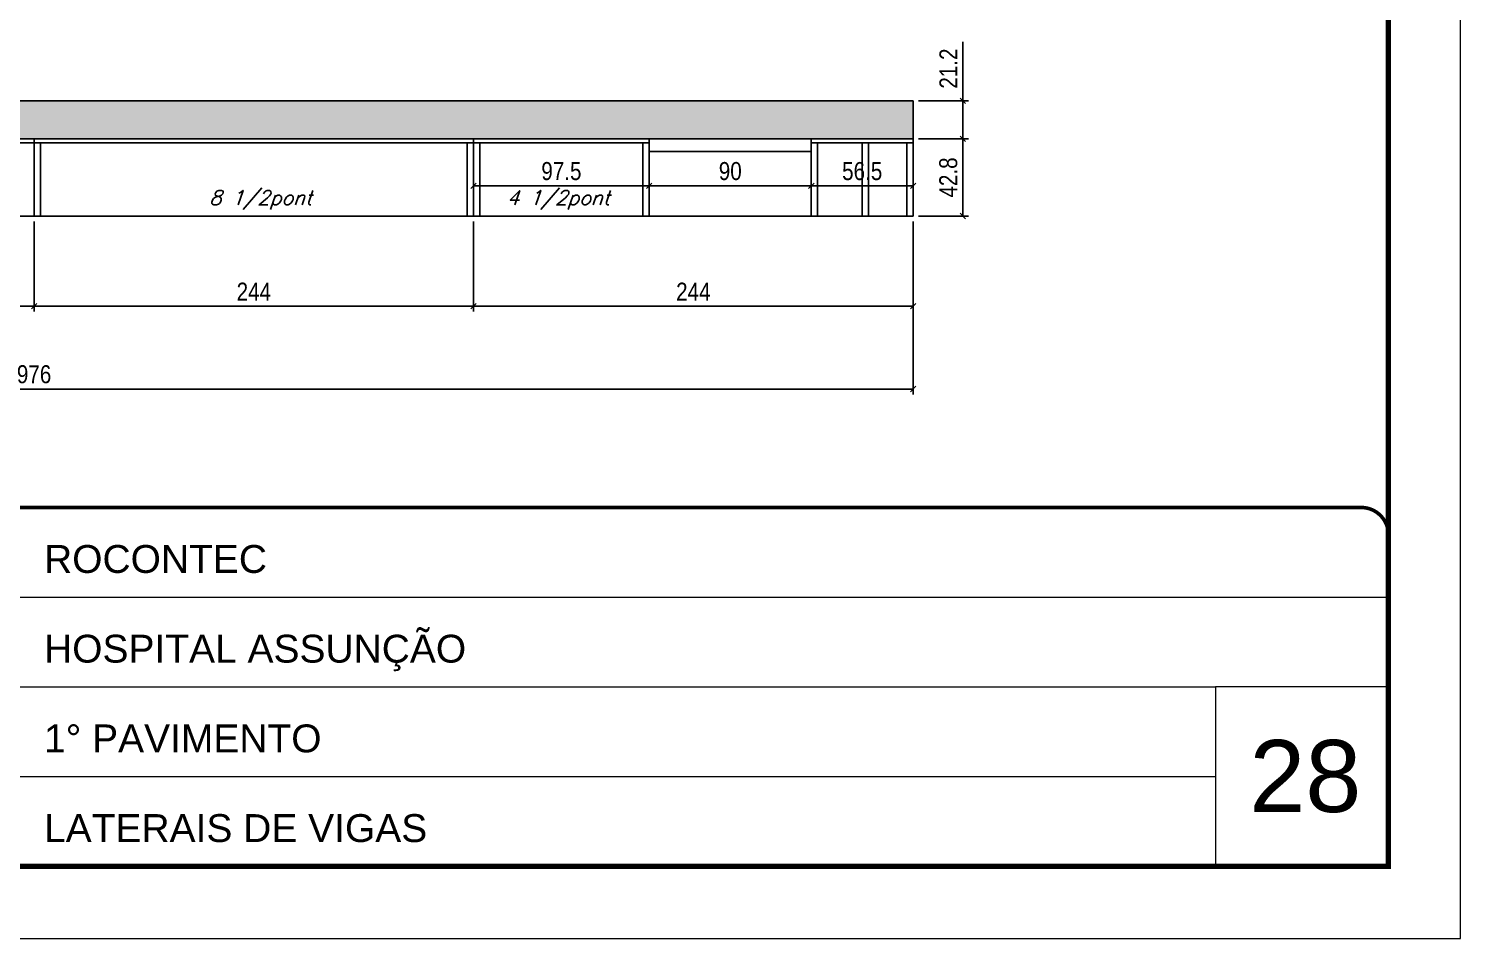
# Model space of a CAD drawing. Extents: x 137137 to 143418, y 10464 to 34486.
# Drawn here: x 142596 to 143391, y 26544 to 27049 of the extents above; entities that cross this region are included whole.
import ezdxf

# ---------------------------------------------------------------- set-up
doc = ezdxf.new("R2010")
doc.units = 0
doc.linetypes.add('CONTINUO', pattern=[0])
doc.linetypes.add('DASHED', pattern=[0.75, 0.5, -0.25])
for name, color, linetype, lineweight in [('CARIMBO', 255, 'Continuous', 9), ('Folhas', 255, 'Continuous', 9), ('SARRAFO DE PRESSAO', 251, 'DASHED', 9)]:
    doc.layers.add(name, color=color, linetype=linetype, lineweight=lineweight)
for name, color, linetype in [('COTA', 241, 'Continuous'), ('Painéis', 200, 'Continuous'), ('SARR_2.2x7', 40, 'Continuous'), ('SARR_3.5x7', 81, 'Continuous'), ('texto', 7, 'Continuous')]:
    doc.layers.add(name, color=color, linetype=linetype)
doc.styles.add('ARIAL', font='arial.ttf')
doc.styles.add('COTA TECNICA', font='techl___.ttf', dxfattribs={"height": 10})
doc.styles.add('Romans', font='romans.shx')
doc.dimstyles.new('PAINEL', dxfattribs={"dimtxt": 10, "dimasz": 3, "dimexe": 3, "dimexo": 3, "dimgap": 3, "dimtad": 1, "dimdec": 1, "dimzin": 12, "dimdsep": 46, "dimtxsty": 'COTA TECNICA', "dimblk1": 'OBLIQUE', "dimblk2": 'OBLIQUE', "dimsah": 1, "dimcen": 0.9, "dimclrd": 4, "dimclre": 4, "dimclrt": 240, "dimadec": 1, "dimazin": 3, "dimtfac": 1, "dimtdec": 1, "dimtmove": 0, "dimatfit": 3, "dimfxl": 1, "dimtolj": 1, "dimtzin": 12, "dimarcsym": 0})

# ---------------------------------------------------------------- blocks, each defined once
blk = doc.blocks.new('9999999999')
at = {"color": 30, "linetype": 'CONTINUO'}
for p, q in [((98564.56, 34379.64), (99583.98, 34379.64)), ((98564.56, 34329.83), (99487.98, 34329.83)), ((99583.98, 34329.83), (99487.98, 34329.83)), ((99487.98, 34329.83), (99487.98, 34230.21)), ((98564.56, 34280.02), (99487.98, 34280.02))]:
    blk.add_line(p, q, dxfattribs=at)
at = {"color": 30, "linetype": 'CONTINUO', "const_width": 2}
blk.add_lwpolyline([(99583.98, 34230.21), (99583.98, 34414.45, 0.414214), (99568.98, 34429.45), (98228.98, 34429.45, 0.414214), (98213.98, 34414.45), (98213.98, 34245.21, 0.414214), (98228.98, 34230.21), (99583.98, 34230.21)], format="xyb", dxfattribs=at)
at = {"layer": 'Folhas'}
blk.add_lwpolyline([(98138.98, 34190.21), (99623.98, 34190.21), (99623.98, 35240.21), (98138.98, 35240.21)], close=True, dxfattribs=at)
at = {"layer": 'Folhas', "color": 30, "const_width": 3}
blk.add_lwpolyline([(98213.98, 34230.21), (99583.98, 34230.21), (99583.98, 35200.21), (98213.98, 35200.21)], close=True, dxfattribs=at)
at = {"color": 7, "linetype": 'Continuous', "ltscale": 5, "style": 'ARIAL'}
for s, height, p in [('ROCONTEC', 15.483, (98837.68, 34393.13)), ('HOSPITAL ASSUNÇÃO', 15.4829, (98837.68, 34343.32)), ('1° PAVIMENTO', 15.4829, (98837.68, 34293.51)), ('LATERAIS DE VIGAS', 15.4829, (98837.68, 34243.7))]:
    blk.add_text(s, height=height, dxfattribs=at).set_placement(p)
blk = doc.blocks.new('_Oblique')
at = {"color": 0, "linetype": 'ByBlock', "lineweight": -2}
blk.add_line((-0.5, -0.5), (0.5, 0.5), dxfattribs=at)
blk = doc.blocks.new('*D1190')
at = {"layer": 'COTA', "color": 4, "lineweight": -2, "ltscale": 25, "transparency": 16777216}
for p, q in [((142354.96, 26942.42), (142354.96, 26892.36)), ((142598.96, 26942.42), (142598.96, 26892.36)), ((142354.96, 26895.36), (142598.96, 26895.36))]:
    blk.add_line(p, q, dxfattribs=at)
at = {"layer": 'Defpoints', "color": 0, "ltscale": 25, "transparency": 16777216}
for p in [(142354.96, 26945.42), (142598.96, 26945.42), (142598.96, 26895.36)]:
    blk.add_point(p, dxfattribs=at)
at = {"layer": 'COTA', "color": 4, "lineweight": -2, "ltscale": 25, "transparency": 16777216, "xscale": 3, "yscale": 3, "zscale": 3, "rotation": 180}
blk.add_blockref('_Oblique', (142354.96, 26895.36), dxfattribs=at)
at = {"layer": 'COTA', "color": 4, "lineweight": -2, "ltscale": 25, "transparency": 16777216, "xscale": 3, "yscale": 3, "zscale": 3}
blk.add_blockref('_Oblique', (142598.96, 26895.36), dxfattribs=at)
at = {"layer": 'COTA', "color": 240, "ltscale": 25, "transparency": 16777216, "insert": (142476.96, 26903.43), "char_height": 10, "attachment_point": 5, "style": 'COTA TECNICA'}
blk.add_mtext('\\A1;244', dxfattribs=at)
blk = doc.blocks.new('*D1191')
at = {"layer": 'COTA', "color": 4, "lineweight": -2, "ltscale": 25, "transparency": 16777216}
for p, q in [((142598.96, 26942.42), (142598.96, 26892.36)), ((142842.96, 26942.42), (142842.96, 26892.36)), ((142598.96, 26895.36), (142842.96, 26895.36))]:
    blk.add_line(p, q, dxfattribs=at)
at = {"layer": 'Defpoints', "color": 0, "ltscale": 25, "transparency": 16777216}
for p in [(142598.96, 26945.42), (142842.96, 26945.42), (142842.96, 26895.36)]:
    blk.add_point(p, dxfattribs=at)
at = {"layer": 'COTA', "color": 4, "lineweight": -2, "ltscale": 25, "transparency": 16777216, "xscale": 3, "yscale": 3, "zscale": 3, "rotation": 180}
blk.add_blockref('_Oblique', (142598.96, 26895.36), dxfattribs=at)
at = {"layer": 'COTA', "color": 4, "lineweight": -2, "ltscale": 25, "transparency": 16777216, "xscale": 3, "yscale": 3, "zscale": 3}
blk.add_blockref('_Oblique', (142842.96, 26895.36), dxfattribs=at)
at = {"layer": 'COTA', "color": 240, "ltscale": 25, "transparency": 16777216, "insert": (142720.96, 26903.43), "char_height": 10, "attachment_point": 5, "style": 'COTA TECNICA'}
blk.add_mtext('\\A1;244', dxfattribs=at)
blk = doc.blocks.new('*D1192')
at = {"layer": 'COTA', "color": 4, "lineweight": -2, "ltscale": 25, "transparency": 16777216}
for p, q in [((142842.96, 26942.42), (142842.96, 26892.36)), ((143086.96, 26942.42), (143086.96, 26892.36)), ((142842.96, 26895.36), (143086.96, 26895.36))]:
    blk.add_line(p, q, dxfattribs=at)
at = {"layer": 'Defpoints', "color": 0, "ltscale": 25, "transparency": 16777216}
for p in [(142842.96, 26945.42), (143086.96, 26945.42), (143086.96, 26895.36)]:
    blk.add_point(p, dxfattribs=at)
at = {"layer": 'COTA', "color": 4, "lineweight": -2, "ltscale": 25, "transparency": 16777216, "xscale": 3, "yscale": 3, "zscale": 3, "rotation": 180}
blk.add_blockref('_Oblique', (142842.96, 26895.36), dxfattribs=at)
at = {"layer": 'COTA', "color": 4, "lineweight": -2, "ltscale": 25, "transparency": 16777216, "xscale": 3, "yscale": 3, "zscale": 3}
blk.add_blockref('_Oblique', (143086.96, 26895.36), dxfattribs=at)
at = {"layer": 'COTA', "color": 240, "ltscale": 25, "transparency": 16777216, "insert": (142964.96, 26903.43), "char_height": 10, "attachment_point": 5, "style": 'COTA TECNICA'}
blk.add_mtext('\\A1;244', dxfattribs=at)
blk = doc.blocks.new('*D1196')
at = {"layer": 'COTA', "color": 4, "lineweight": -2, "ltscale": 25, "transparency": 16777216}
for p, q in [((142940.46, 26978.22), (142940.46, 26959.19)), ((143030.46, 26978.22), (143030.46, 26959.19)), ((142940.46, 26962.19), (143030.46, 26962.19))]:
    blk.add_line(p, q, dxfattribs=at)
at = {"layer": 'Defpoints', "color": 0, "ltscale": 25, "transparency": 16777216}
for p in [(142940.46, 26981.22), (143030.46, 26981.22), (143030.46, 26962.19)]:
    blk.add_point(p, dxfattribs=at)
at = {"layer": 'COTA', "color": 4, "lineweight": -2, "ltscale": 25, "transparency": 16777216, "xscale": 3, "yscale": 3, "zscale": 3, "rotation": 180}
blk.add_blockref('_Oblique', (142940.46, 26962.19), dxfattribs=at)
at = {"layer": 'COTA', "color": 4, "lineweight": -2, "ltscale": 25, "transparency": 16777216, "xscale": 3, "yscale": 3, "zscale": 3}
blk.add_blockref('_Oblique', (143030.46, 26962.19), dxfattribs=at)
at = {"layer": 'COTA', "color": 240, "ltscale": 25, "transparency": 16777216, "insert": (142985.46, 26970.32), "char_height": 10, "attachment_point": 5, "style": 'COTA TECNICA'}
blk.add_mtext('\\A1;90', dxfattribs=at)
blk = doc.blocks.new('*D1197')
at = {"layer": 'COTA', "color": 4, "lineweight": -2, "ltscale": 25, "transparency": 16777216}
for p, q in [((142842.96, 26985.22), (142842.96, 26959.19)), ((142940.46, 26985.22), (142940.46, 26959.19)), ((142842.96, 26962.19), (142940.46, 26962.19))]:
    blk.add_line(p, q, dxfattribs=at)
at = {"layer": 'Defpoints', "color": 0, "ltscale": 25, "transparency": 16777216}
for p in [(142842.96, 26988.22), (142940.46, 26988.22), (142940.46, 26962.19)]:
    blk.add_point(p, dxfattribs=at)
at = {"layer": 'COTA', "color": 4, "lineweight": -2, "ltscale": 25, "transparency": 16777216, "xscale": 3, "yscale": 3, "zscale": 3, "rotation": 180}
blk.add_blockref('_Oblique', (142842.96, 26962.19), dxfattribs=at)
at = {"layer": 'COTA', "color": 4, "lineweight": -2, "ltscale": 25, "transparency": 16777216, "xscale": 3, "yscale": 3, "zscale": 3}
blk.add_blockref('_Oblique', (142940.46, 26962.19), dxfattribs=at)
at = {"layer": 'COTA', "color": 240, "ltscale": 25, "transparency": 16777216, "insert": (142891.71, 26970.32), "char_height": 10, "attachment_point": 5, "style": 'COTA TECNICA'}
blk.add_mtext('\\A1;97.5', dxfattribs=at)
blk = doc.blocks.new('*D1158')
at = {"layer": 'COTA', "color": 4, "lineweight": -2, "ltscale": 25, "transparency": 16777216}
for p, q in [((143030.46, 26985.22), (143030.46, 26959.19)), ((143086.96, 26985.22), (143086.96, 26959.19)), ((143030.46, 26962.19), (143086.96, 26962.19))]:
    blk.add_line(p, q, dxfattribs=at)
at = {"layer": 'Defpoints', "color": 0, "ltscale": 25, "transparency": 16777216}
for p in [(143030.46, 26988.22), (143086.96, 26988.22), (143086.96, 26962.19)]:
    blk.add_point(p, dxfattribs=at)
at = {"layer": 'COTA', "color": 4, "lineweight": -2, "ltscale": 25, "transparency": 16777216, "xscale": 3, "yscale": 3, "zscale": 3, "rotation": 180}
blk.add_blockref('_Oblique', (143030.46, 26962.19), dxfattribs=at)
at = {"layer": 'COTA', "color": 4, "lineweight": -2, "ltscale": 25, "transparency": 16777216, "xscale": 3, "yscale": 3, "zscale": 3}
blk.add_blockref('_Oblique', (143086.96, 26962.19), dxfattribs=at)
at = {"layer": 'COTA', "color": 240, "ltscale": 25, "transparency": 16777216, "insert": (143058.71, 26970.3), "char_height": 10, "attachment_point": 5, "style": 'COTA TECNICA'}
blk.add_mtext('\\A1;56.5', dxfattribs=at)
blk = doc.blocks.new('*D1166')
at = {"layer": 'COTA', "color": 4, "lineweight": -2, "ltscale": 25, "transparency": 16777216}
for p, q in [((143089.96, 26988.22), (143117.64, 26988.22)), ((143114.64, 26945.42), (143114.64, 26988.22)), ((143089.96, 26945.42), (143117.64, 26945.42))]:
    blk.add_line(p, q, dxfattribs=at)
at = {"layer": 'Defpoints', "color": 0, "ltscale": 25, "transparency": 16777216}
for p in [(143086.96, 26988.22), (143114.64, 26988.22), (143086.96, 26945.42)]:
    blk.add_point(p, dxfattribs=at)
at = {"layer": 'COTA', "color": 4, "lineweight": -2, "ltscale": 25, "transparency": 16777216, "xscale": 3, "yscale": 3, "zscale": 3}
for p, rotation in [((143114.64, 26988.22), 90), ((143114.64, 26945.42), 270)]:
    blk.add_blockref('_Oblique', p, dxfattribs=dict(at, rotation=rotation))
at = {"layer": 'COTA', "color": 240, "ltscale": 25, "transparency": 16777216, "insert": (143106.54, 26966.82), "char_height": 10, "attachment_point": 5, "rotation": 90, "style": 'COTA TECNICA'}
blk.add_mtext('\\A1;42.8', dxfattribs=at)
blk = doc.blocks.new('*D1167')
at = {"layer": 'COTA', "color": 4, "lineweight": -2, "ltscale": 25, "transparency": 16777216}
for p, q in [((143114.64, 27009.42), (143114.64, 27042.15)), ((143089.96, 27009.42), (143117.64, 27009.42)), ((143114.64, 26988.22), (143114.64, 27009.42)), ((143089.96, 26988.22), (143117.64, 26988.22))]:
    blk.add_line(p, q, dxfattribs=at)
at = {"layer": 'Defpoints', "color": 0, "ltscale": 25, "transparency": 16777216}
for p in [(143086.96, 27009.42), (143114.64, 27009.42), (143086.96, 26988.22)]:
    blk.add_point(p, dxfattribs=at)
at = {"layer": 'COTA', "color": 4, "lineweight": -2, "ltscale": 25, "transparency": 16777216, "xscale": 3, "yscale": 3, "zscale": 3}
for p, rotation in [((143114.64, 27009.42), 90), ((143114.64, 26988.22), 270)]:
    blk.add_blockref('_Oblique', p, dxfattribs=dict(at, rotation=rotation))
at = {"layer": 'COTA', "color": 240, "ltscale": 25, "transparency": 16777216, "insert": (143106.58, 27027.29), "char_height": 10, "attachment_point": 5, "rotation": 90, "style": 'COTA TECNICA'}
blk.add_mtext('\\A1;21.2', dxfattribs=at)
blk = doc.blocks.new('*D2352')
at = {"layer": 'COTA', "color": 4, "lineweight": -2, "ltscale": 25, "transparency": 16777216}
for p, q in [((142110.96, 26942.42), (142110.96, 26846.37)), ((143086.96, 26942.42), (143086.96, 26846.37)), ((142110.96, 26849.37), (143086.96, 26849.37))]:
    blk.add_line(p, q, dxfattribs=at)
at = {"layer": 'Defpoints', "color": 0, "ltscale": 25, "transparency": 16777216}
for p in [(142110.96, 26945.42), (143086.96, 26945.42), (143086.96, 26849.37)]:
    blk.add_point(p, dxfattribs=at)
at = {"layer": 'COTA', "color": 4, "lineweight": -2, "ltscale": 25, "transparency": 16777216, "xscale": 3, "yscale": 3, "zscale": 3, "rotation": 180}
blk.add_blockref('_Oblique', (142110.96, 26849.37), dxfattribs=at)
at = {"layer": 'COTA', "color": 4, "lineweight": -2, "ltscale": 25, "transparency": 16777216, "xscale": 3, "yscale": 3, "zscale": 3}
blk.add_blockref('_Oblique', (143086.96, 26849.37), dxfattribs=at)
at = {"layer": 'COTA', "color": 240, "ltscale": 25, "transparency": 16777216, "insert": (142598.96, 26857.51), "char_height": 10, "attachment_point": 5, "style": 'COTA TECNICA'}
blk.add_mtext('\\A1;976', dxfattribs=at)

msp = doc.modelspace()

# ---------------------------------------------------------------- hatches: boundary and pattern name
at = {"layer": 'COTA', "ltscale": 25}
h = msp.add_hatch(dxfattribs=at)
h.set_pattern_fill('AR-CONC', color=256, scale=0.03)
h.set_pattern_definition([(50, (1585, 0), (5.46554007, -0.47817257), [0.5715, -6.2865]), (355, (1585, 0), (-1.05730264, 5.73170536), [0.4572, -5.02921753]), (100.4514447, (1585.4555, -0.04), (4.40823741, 5.25353256), [0.48570026, -5.34270734]), (46.1842, (1585, 1.524), (8.13237123, -1.26126984), [0.85725, -9.42975]), (96.6355576, (1585.678, 1.419), (7.122124, 7.42278374), [0.7285507, -8.01406824]), (351.184151, (1585, 1.524), (7.122124, 7.42278374), [0.685799, -7.54379196]), (21, (1585.762, 1.143), (4.54843174, -3.06795595), [0.5715, -6.2865]), (326, (1585.762, 1.143), (1.85406085, 5.52563898), [0.4572, -5.0292]), (71.451445, (1586.141, 0.8873), (6.40249258, 2.45768307), [0.48570026, -5.34269813]), (37.5, (1585, 0), (0.092658098, 2.536651166), [0, -4.96824, 0, -5.1054, 0, -5.04825]), (7.5, (1585, 0), (2.004589875, 3.005417245), [0, -2.91084, 0, -4.85394, 0, -1.92405]), (327.5, (1583.3007, 0), (4.067717855, -0.17186232), [0, -1.905, 0, -5.9436, 0, -7.8867]), (317.5, (1582.5387, 0), (4.44387544, 0.76279473), [0, -2.4765, 0, -3.94716, 0, -5.6007])])
h.paths.add_polyline_path([(143086.96, 27009.42), (143030.46, 27009.42), (142940.46, 27009.42), (142280.46, 27009.42), (142190.46, 27009.42), (142110.96, 27009.42), (142110.96, 26988.22), (142190.46, 26988.22), (142280.46, 26988.22), (142940.46, 26988.22), (143030.46, 26988.22), (143086.96, 26988.22)])

# ---------------------------------------------------------------- linework, layer by layer
for p, q in [((142280.46, 27009.42), (142940.46, 27009.42)), ((142940.46, 27009.42), (143030.46, 27009.42)), ((143030.46, 27009.42), (143086.96, 27009.42)), ((143086.96, 26988.22), (143086.96, 27009.42))]:
    msp.add_line(p, q, dxfattribs=at)
at = {"layer": 'Painéis'}
for p, q in [((142280.46, 26988.22), (142940.46, 26988.22)), ((142940.46, 26988.22), (143030.46, 26988.22)), ((143030.46, 26988.22), (143086.96, 26988.22)), ((142280.46, 26945.42), (142940.46, 26945.42)), ((142940.46, 26945.42), (143030.46, 26945.42)), ((143030.46, 26945.42), (143086.96, 26945.42))]:
    msp.add_line(p, q, dxfattribs=at)
at = {"layer": 'Painéis', "ltscale": 25}
for p, q in [((142598.96, 26988.22), (142598.96, 26945.42)), ((142842.96, 26988.22), (142842.96, 26945.42)), ((143086.96, 26988.22), (143086.96, 26945.42))]:
    msp.add_line(p, q, dxfattribs=at)
at = {"layer": 'SARR_2.2x7', "linetype": 'Continuous'}
for p, q in [((142354.96, 26986.02), (142598.96, 26986.02)), ((142598.96, 26986.02), (142842.96, 26986.02)), ((142842.96, 26986.02), (142940.46, 26986.02)), ((143030.46, 26986.02), (143086.96, 26986.02)), ((142940.46, 26981.22), (143030.46, 26981.22))]:
    msp.add_line(p, q, dxfattribs=at)
at = {"layer": 'SARR_3.5x7'}
for p, q in [((142602.46, 26986.02), (142602.46, 26945.42)), ((142839.46, 26986.02), (142839.46, 26945.42)), ((142846.46, 26986.02), (142846.46, 26945.42)), ((142936.96, 26986.02), (142936.96, 26945.42)), ((142940.46, 26988.22), (142940.46, 26945.42)), ((143030.46, 26988.22), (143030.46, 26945.42)), ((143033.96, 26986.02), (143033.96, 26945.42)), ((143058.71, 26986.02), (143058.71, 26945.42)), ((143062.21, 26986.02), (143062.21, 26945.42)), ((143083.46, 26986.02), (143083.46, 26945.42))]:
    msp.add_line(p, q, dxfattribs=at)

# ---------------------------------------------------------------- block references
at = {"layer": 'SARRAFO DE PRESSAO', "color": 6, "linetype": 'ByBlock'}
msp.add_blockref('9999999999', (43766.81, -7645.88), dxfattribs=at)

# ---------------------------------------------------------------- texts
at = {"layer": 'CARIMBO', "style": 'ARIAL'}
msp.add_text('28', height=40, dxfattribs=at).set_placement((143273.65, 26614.47))
at = {"layer": 'texto', "color": 2, "char_height": 8, "attachment_point": 5, "style": 'Romans'}
for s, insert in [('{\\Q19;\\C256;8 1/2pont}', (142724.72, 26954.3)), ('{\\Q19;\\C256;4 1/2pont}', (142890.03, 26954.3))]:
    msp.add_mtext(s, dxfattribs=dict(at, insert=insert))

# ---------------------------------------------------------------- dimensions: what is measured, and where the dimension line sits
at = {"layer": 'COTA', "ltscale": 25}
for base, p1, p2, picture, middle in [((143114.64, 27009.42), (143086.96, 26988.22), (143086.96, 27009.42), '*D1167', (143106.58, 27027.29)), ((143114.64, 26988.22), (143086.96, 26945.42), (143086.96, 26988.22), '*D1166', (143106.54, 26966.82))]:
    dim = msp.add_linear_dim(base=base, p1=p1, p2=p2, angle=90, dimstyle='PAINEL', dxfattribs=at)
    dim.commit()
    dim.dimension.update_dxf_attribs({"geometry": picture, "text_midpoint": middle})
for base, p1, p2, picture, middle in [((142940.46, 26962.19), (142842.96, 26988.22), (142940.46, 26988.22), '*D1197', (142891.71, 26970.32)), ((143086.96, 26962.19), (143030.46, 26988.22), (143086.96, 26988.22), '*D1158', (143058.71, 26970.3)), ((143030.46, 26962.19), (142940.46, 26981.22), (143030.46, 26981.22), '*D1196', (142985.46, 26970.32)), ((143086.96, 26849.37), (142110.96, 26945.42), (143086.96, 26945.42), '*D2352', (142598.96, 26857.51))]:
    dim = msp.add_linear_dim(base=base, p1=p1, p2=p2, dimstyle='PAINEL', dxfattribs=at)
    dim.commit()
    dim.dimension.update_dxf_attribs({"geometry": picture, "text_midpoint": middle})
for base, p1, p2, picture, middle in [((142598.96, 26895.36), (142354.96, 26945.42), (142598.96, 26945.42), '*D1190', (142476.96, 26903.43)), ((142842.96, 26895.36), (142598.96, 26945.42), (142842.96, 26945.42), '*D1191', (142720.96, 26903.43)), ((143086.96, 26895.36), (142842.96, 26945.42), (143086.96, 26945.42), '*D1192', (142964.96, 26903.43))]:
    dim = msp.add_linear_dim(base=base, p1=p1, p2=p2, dimstyle='PAINEL', override={"dimtmove": 1}, dxfattribs=at)
    dim.commit()
    dim.dimension.update_dxf_attribs({"geometry": picture, "text_midpoint": middle})

doc.saveas('drawing.dxf')
